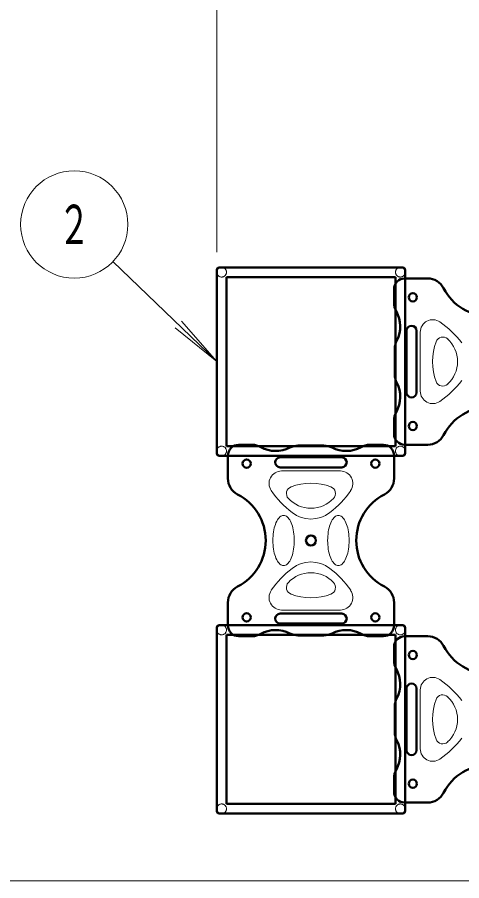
# Model space of a CAD drawing. Units: millimetres on the paper. Extents: x -385 to 0, y -594 to 267.
# Drawn here: x -306.34 to -281.47, y 114.76 to 163.03 of the extents above; entities that cross this region are included whole.
import ezdxf
from ezdxf.enums import TextEntityAlignment as Align

# ---------------------------------------------------------------- set-up
doc = ezdxf.new("R2010")
doc.units = ezdxf.units.MM
doc.linetypes.add('USER1', pattern=[4.5, 2.5, -2])
doc.layers.add('LY_1', color=7, linetype='Continuous', lineweight=13)
doc.styles.add('ＭＳ ゴシック', font='')
doc.styles.get('ＭＳ ゴシック').set_extended_font_data('MS Gothic')

msp = doc.modelspace()

# ---------------------------------------------------------------- linework, layer by layer
at = {"layer": 'LY_1'}
for p, q in [((-295.174, 149.892), (-295.174, 211.219)), ((-300.986, 149.37), (-295.174, 143.78)), ((-295.174, 143.78), (-297.147, 146.04)), ((-295.174, 143.78), (-297.51, 145.663)), ((-283.789, 145.427), (-283.789, 142.133)), ((-288.256, 137.666), (-291.549, 137.666)), ((-288.256, 129.893), (-291.549, 129.893)), ((-283.789, 125.427), (-283.789, 122.133)), ((-210.563, 114.757), (-342.174, 114.757))]:
    msp.add_line(p, q, dxfattribs=at)
at = {"layer": 'LY_1', "color": 140, "lineweight": 50}
for p, q in [((-295.174, 138.668), (-295.174, 148.892)), ((-295.014, 149.052), (-284.79, 149.052)), ((-284.63, 148.892), (-284.63, 138.668)), ((-294.63, 139.052), (-294.63, 148.508)), ((-294.63, 148.508), (-285.174, 148.508)), ((-285.174, 148.508), (-285.174, 139.052)), ((-284.652, 148.43), (-283.371, 148.43)), ((-285.252, 147.073), (-285.252, 147.83)), ((-284.552, 142.06), (-284.552, 145.5)), ((-283.992, 142.06), (-283.992, 145.5)), ((-285.208, 144.508), (-285.208, 143.78)), ((-285.208, 143.052), (-285.208, 143.78)), ((-285.252, 140.487), (-285.252, 139.73)), ((-285.174, 139.052), (-294.63, 139.052)), ((-293.195, 139.13), (-293.952, 139.13)), ((-290.631, 139.085), (-289.902, 139.085)), ((-289.174, 139.085), (-289.902, 139.085)), ((-286.61, 139.13), (-285.852, 139.13)), ((-284.652, 139.13), (-283.371, 139.13)), ((-284.79, 138.508), (-295.014, 138.508)), ((-294.552, 138.53), (-294.552, 137.248)), ((-291.622, 138.43), (-288.182, 138.43)), ((-285.252, 138.53), (-285.252, 137.248)), ((-291.622, 137.87), (-288.182, 137.87)), ((-294.552, 129.03), (-294.552, 130.312)), ((-285.252, 129.03), (-285.252, 130.312)), ((-291.622, 129.69), (-288.182, 129.69)), ((-295.014, 129.052), (-284.79, 129.052)), ((-291.622, 129.13), (-288.182, 129.13)), ((-295.174, 118.668), (-295.174, 128.892)), ((-294.63, 119.052), (-294.63, 128.508)), ((-294.63, 128.508), (-285.174, 128.508)), ((-293.195, 128.43), (-293.952, 128.43)), ((-290.631, 128.475), (-289.902, 128.475)), ((-289.174, 128.475), (-289.902, 128.475)), ((-286.61, 128.43), (-285.852, 128.43)), ((-285.174, 128.508), (-285.174, 119.052)), ((-284.652, 128.43), (-283.371, 128.43)), ((-284.63, 128.892), (-284.63, 118.668)), ((-285.252, 127.073), (-285.252, 127.83)), ((-284.552, 122.06), (-284.552, 125.5)), ((-283.992, 122.06), (-283.992, 125.5)), ((-285.208, 124.508), (-285.208, 123.78)), ((-285.208, 123.052), (-285.208, 123.78)), ((-285.252, 120.487), (-285.252, 119.73)), ((-285.174, 119.052), (-294.63, 119.052)), ((-284.652, 119.13), (-283.371, 119.13)), ((-284.79, 118.508), (-295.014, 118.508))]:
    msp.add_line(p, q, dxfattribs=at)
at = {"layer": 'LY_1'}
for points in [[(-291.436, 132.38), (-291.384, 132.385), (-291.332, 132.401), (-291.281, 132.428), (-291.231, 132.464), (-291.182, 132.511), (-291.136, 132.567), (-291.092, 132.633), (-291.05, 132.707), (-291.012, 132.79), (-290.976, 132.88), (-290.944, 132.977), (-290.916, 133.08), (-290.892, 133.188), (-290.872, 133.301), (-290.856, 133.418), (-290.845, 133.537), (-290.838, 133.658), (-290.836, 133.78), (-290.838, 133.902), (-290.845, 134.023), (-290.856, 134.142), (-290.872, 134.259), (-290.892, 134.372), (-290.916, 134.48), (-290.944, 134.583), (-290.976, 134.68), (-291.012, 134.77), (-291.05, 134.852), (-291.092, 134.927), (-291.136, 134.992), (-291.182, 135.049), (-291.231, 135.096), (-291.281, 135.132), (-291.332, 135.159), (-291.384, 135.175), (-291.436, 135.18), (-291.488, 135.175), (-291.54, 135.159), (-291.591, 135.132), (-291.641, 135.096), (-291.689, 135.049), (-291.736, 134.992), (-291.78, 134.927), (-291.821, 134.852), (-291.86, 134.77), (-291.895, 134.68), (-291.927, 134.583), (-291.955, 134.48), (-291.98, 134.372), (-292, 134.259), (-292.015, 134.142), (-292.027, 134.023), (-292.034, 133.902), (-292.036, 133.78), (-292.034, 133.658), (-292.027, 133.537), (-292.015, 133.418), (-292, 133.301), (-291.98, 133.188), (-291.955, 133.08), (-291.927, 132.977), (-291.895, 132.88), (-291.86, 132.79), (-291.821, 132.707), (-291.78, 132.633), (-291.736, 132.567), (-291.689, 132.511), (-291.641, 132.464), (-291.591, 132.428), (-291.54, 132.401), (-291.488, 132.385)], [(-288.369, 132.38), (-288.317, 132.385), (-288.265, 132.401), (-288.214, 132.428), (-288.164, 132.464), (-288.115, 132.511), (-288.069, 132.567), (-288.025, 132.633), (-287.983, 132.707), (-287.945, 132.79), (-287.909, 132.88), (-287.878, 132.977), (-287.849, 133.08), (-287.825, 133.188), (-287.805, 133.301), (-287.789, 133.418), (-287.778, 133.537), (-287.771, 133.658), (-287.769, 133.78), (-287.771, 133.902), (-287.778, 134.023), (-287.789, 134.142), (-287.805, 134.259), (-287.825, 134.372), (-287.849, 134.48), (-287.878, 134.583), (-287.909, 134.68), (-287.945, 134.77), (-287.983, 134.852), (-288.025, 134.927), (-288.069, 134.992), (-288.115, 135.049), (-288.164, 135.096), (-288.214, 135.132), (-288.265, 135.159), (-288.317, 135.175), (-288.369, 135.18), (-288.421, 135.175), (-288.473, 135.159), (-288.524, 135.132), (-288.574, 135.096), (-288.623, 135.049), (-288.669, 134.992), (-288.713, 134.927), (-288.755, 134.852), (-288.793, 134.77), (-288.829, 134.68), (-288.861, 134.583), (-288.889, 134.48), (-288.913, 134.372), (-288.933, 134.259), (-288.949, 134.142), (-288.96, 134.023), (-288.967, 133.902), (-288.969, 133.78), (-288.967, 133.658), (-288.96, 133.537), (-288.949, 133.418), (-288.933, 133.301), (-288.913, 133.188), (-288.889, 133.08), (-288.861, 132.977), (-288.829, 132.88), (-288.793, 132.79), (-288.755, 132.707), (-288.713, 132.633), (-288.669, 132.567), (-288.623, 132.511), (-288.574, 132.464), (-288.524, 132.428), (-288.473, 132.401), (-288.421, 132.385)]]:
    msp.add_lwpolyline(points, close=True, dxfattribs=at)
msp.add_circle((-303.149, 151.449), 3, dxfattribs=at)
at = {"layer": 'LY_1', "linetype": 'USER1'}
for centre in [(-294.902, 148.78), (-284.902, 148.78), (-294.902, 138.78), (-284.902, 138.78), (-294.902, 128.78), (-284.902, 128.78), (-294.902, 118.78), (-284.902, 118.78)]:
    msp.add_circle(centre, 0.272, dxfattribs=at)
at = {"layer": 'LY_1', "color": 140, "lineweight": 50}
for centre, radius in [((-284.202, 147.38), 0.23), ((-284.202, 140.18), 0.23), ((-293.502, 138.08), 0.23), ((-286.302, 138.08), 0.23), ((-289.902, 133.78), 0.28), ((-293.502, 129.48), 0.23), ((-286.302, 129.48), 0.23), ((-284.202, 127.38), 0.23), ((-284.202, 120.18), 0.23)]:
    msp.add_circle(centre, radius, dxfattribs=at)
for centre, radius, start, end in [((-295.014, 148.892), 0.16, 90, 180), ((-284.79, 148.892), 0.16, 0, 90), ((-284.652, 147.83), 0.6, 90, 180), ((-283.371, 147.43), 1, 27.2117, 90), ((-279.902, 149.213), 2.9, 207.2117, 332.7883), ((-284.252, 147.073), 1, 180, 209.1962), ((-286.622, 145.749), 1.714, 332.8071, 29.1962), ((-284.272, 145.5), 0.28, 0, 180), ((-284.208, 144.508), 1, 152.8071, 180), ((-284.208, 143.052), 1, 180, 207.1929), ((-286.622, 141.811), 1.714, 330.8038, 27.1929), ((-284.272, 142.06), 0.28, 180, 0), ((-284.252, 140.487), 1, 150.8038, 180), ((-279.902, 138.347), 2.9, 27.2117, 152.7883), ((-284.652, 139.73), 0.6, 180, 270), ((-283.371, 140.13), 1, 270, 332.7883), ((-293.952, 138.53), 0.6, 90, 180), ((-293.195, 138.13), 1, 60.8038, 90), ((-290.631, 138.085), 1, 90, 117.1929), ((-289.174, 138.085), 1, 62.8071, 90), ((-286.61, 138.13), 1, 90, 119.1962), ((-285.852, 138.53), 0.6, 0, 90), ((-295.014, 138.668), 0.16, 180, 270), ((-291.871, 140.499), 1.714, 240.8038, 297.1929), ((-287.934, 140.499), 1.714, 242.8071, 299.1962), ((-284.79, 138.668), 0.16, 270, 0), ((-291.622, 138.15), 0.28, 90, 270), ((-288.182, 138.15), 0.28, 270, 90), ((-293.552, 137.248), 1, 180, 242.7883), ((-286.252, 137.248), 1, 297.2117, 0), ((-295.336, 133.78), 2.9, 297.2117, 62.7883), ((-284.469, 133.78), 2.9, 117.2117, 242.7883), ((-293.552, 130.312), 1, 117.2117, 180), ((-286.252, 130.312), 1, 0, 62.7883), ((-291.622, 129.41), 0.28, 90, 270), ((-288.182, 129.41), 0.28, 270, 90), ((-295.014, 128.892), 0.16, 90, 180), ((-293.952, 129.03), 0.6, 180, 270), ((-285.852, 129.03), 0.6, 270, 0), ((-284.79, 128.892), 0.16, 0, 90), ((-293.195, 129.43), 1, 270, 299.1962), ((-291.871, 127.06), 1.714, 62.8071, 119.1962), ((-290.631, 129.475), 1, 242.8071, 270), ((-289.174, 129.475), 1, 270, 297.1929), ((-287.934, 127.06), 1.714, 60.8038, 117.1929), ((-286.61, 129.43), 1, 240.8038, 270), ((-284.652, 127.83), 0.6, 90, 180), ((-283.371, 127.43), 1, 27.2117, 90), ((-279.902, 129.213), 2.9, 207.2117, 332.7883), ((-284.252, 127.073), 1, 180, 209.1962), ((-286.622, 125.749), 1.714, 332.8071, 29.1962), ((-284.272, 125.5), 0.28, 0, 180), ((-284.208, 124.508), 1, 152.8071, 180), ((-284.208, 123.052), 1, 180, 207.1929), ((-286.622, 121.811), 1.714, 330.8038, 27.1929), ((-284.272, 122.06), 0.28, 180, 0), ((-279.902, 118.347), 2.9, 27.2117, 152.7883), ((-284.252, 120.487), 1, 150.8038, 180), ((-284.652, 119.73), 0.6, 180, 270), ((-283.371, 120.13), 1, 270, 332.7883), ((-295.014, 118.668), 0.16, 180, 270), ((-284.79, 118.668), 0.16, 270, 0)]:
    msp.add_arc(centre, radius, start, end, dxfattribs=at)
at = {"layer": 'LY_1'}
for centre, radius, start, end in [((-283.089, 145.427), 0.7, 55.1553, 180), ((-285.889, 141.405), 5.6, 37.8346, 55.1553), ((-279.928, 143.78), 3.174, 159.4705, 200.5295), ((-282.526, 144.753), 0.4, 47.0818, 159.4705), ((-283.431, 143.78), 1.728, 312.9182, 47.0818), ((-282.526, 142.807), 0.4, 200.5295, 312.9182), ((-285.889, 146.155), 5.6, 304.8447, 322.1654), ((-283.089, 142.133), 0.7, 180, 304.8447), ((-291.549, 136.966), 0.7, 90, 214.8447), ((-288.256, 136.966), 0.7, 325.1553, 90), ((-290.875, 136.404), 0.4, 110.5295, 222.9182), ((-289.902, 133.806), 3.174, 69.4705, 110.5295), ((-288.93, 136.404), 0.4, 317.0818, 69.4705), ((-287.528, 139.766), 5.6, 214.8447, 232.1654), ((-292.277, 139.766), 5.6, 307.8346, 325.1553), ((-289.902, 137.308), 1.728, 222.9182, 317.0818), ((-289.902, 136.708), 1.728, 232.1654, 307.8346), ((-289.902, 130.852), 1.728, 52.1654, 127.8346), ((-287.528, 127.794), 5.6, 127.8346, 145.1553), ((-289.902, 130.252), 1.728, 42.9182, 137.0818), ((-292.277, 127.794), 5.6, 34.8447, 52.1654), ((-290.875, 131.156), 0.4, 137.0818, 249.4705), ((-288.93, 131.156), 0.4, 290.5295, 42.9182), ((-291.549, 130.593), 0.7, 145.1553, 270), ((-288.256, 130.593), 0.7, 270, 34.8447), ((-289.902, 133.754), 3.174, 249.4705, 290.5295), ((-283.089, 125.427), 0.7, 55.1553, 180), ((-285.889, 121.405), 5.6, 37.8346, 55.1553), ((-282.526, 124.753), 0.4, 47.0818, 159.4705), ((-283.431, 123.78), 1.728, 312.9182, 47.0818), ((-279.928, 123.78), 3.174, 159.4705, 200.5295), ((-282.526, 122.807), 0.4, 200.5295, 312.9182), ((-285.889, 126.155), 5.6, 304.8447, 322.1654), ((-283.089, 122.133), 0.7, 180, 304.8447)]:
    msp.add_arc(centre, radius, start, end, dxfattribs=at)

# ---------------------------------------------------------------- texts
at = {"layer": 'LY_1', "style": 'ＭＳ ゴシック', "width": 0.6}
msp.add_text('２', height=2.199, dxfattribs=at).set_placement((-303.149, 151.449), align=Align.MIDDLE_CENTER)

doc.saveas('drawing.dxf')
